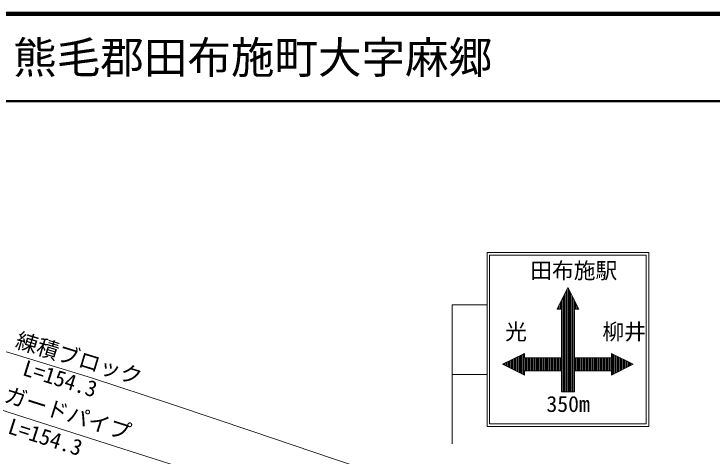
# Model space of a CAD drawing. Units: millimetres, scale not verified. Extents: x 40000 to 680000, y 20000 to 380000.
# Drawn here: x 405108 to 485277, y 329239 to 380000 of the extents above; entities that cross this region are included whole.
import ezdxf
from ezdxf.enums import TextEntityAlignment as Align

# ---------------------------------------------------------------- set-up
doc = ezdxf.new("R2010")
doc.units = ezdxf.units.MM
doc.header["$LTSCALE"] = 1000
for name, color, linetype, lineweight in [('M-STR-HTXT', 7, 'Continuous', 13), ('M-STR-STRC', 7, 'Continuous', 13), ('M-TTL', 2, 'Continuous', 140), ('M-TTL-LINE', 7, 'Continuous', 50)]:
    doc.layers.add(name, color=color, linetype=linetype, lineweight=lineweight)
doc.layers.add('M-TTL-TXT', color=7, linetype='Continuous')
doc.styles.add('ＭＳ ゴシック', font='')
doc.styles.get('ＭＳ ゴシック').set_extended_font_data('MS Gothic')

msp = doc.modelspace()

# ---------------------------------------------------------------- linework, layer by layer
at = {"layer": 'M-STR-HTXT'}
for points in [[(330181, 350409), (339999, 350368), (349799, 350122), (354190, 349891), (358572, 349557), (362767, 349127), (367131, 348573), (376751, 347087), (386407, 345362), (395990, 343321), (400194, 342278), (404629, 341071), (414007, 338226), (423324, 335159), (432531, 332064), (441823, 328936), (451112, 325808), (460398, 322680), (469682, 319551), (478964, 316421), (485995, 314051)], [(397011, 336664), (406346, 333681), (415680, 330695), (424824, 327761), (434152, 324757), (443477, 321745), (452801, 318725), (462122, 315700), (471442, 312671), (480762, 309640), (483900, 308619)]]:
    msp.add_lwpolyline(points, dxfattribs=at)
at = {"layer": 'M-STR-STRC'}
for p, q in [((459434, 332624), (459434, 352601)), ((459434, 352601), (478013, 352601)), ((459734, 352301), (477713, 352301)), ((459734, 332923), (459734, 352301)), ((459734, 352301), (477713, 352301)), ((477713, 352301), (477713, 332923)), ((477713, 352301), (477713, 332923)), ((478013, 352601), (478013, 332624)), ((467475, 346108), (468724, 348605)), ((468724, 348605), (467475, 346108)), ((468515, 336619), (468515, 348187)), ((468645, 336619), (468645, 348447)), ((468724, 348605), (469973, 346108)), ((469972, 346108), (468724, 348605)), ((468775, 336619), (468775, 348504)), ((468905, 336619), (468905, 348244)), ((469035, 336619), (469035, 347984)), ((467995, 336619), (467995, 347147)), ((468125, 336619), (468125, 347407)), ((468255, 336619), (468255, 347667)), ((468385, 336619), (468385, 347927)), ((469165, 336619), (469165, 347724)), ((469295, 336619), (469295, 347464)), ((469425, 336619), (469425, 347204)), ((459434, 346608), (455439, 346608)), ((455439, 330626), (455439, 346608)), ((467605, 346108), (467605, 346367)), ((467735, 346108), (467735, 346627)), ((467865, 346108), (467865, 346887)), ((469555, 346108), (469555, 346944)), ((469685, 346108), (469685, 346684)), ((469815, 346108), (469815, 346424)), ((467975, 346108), (467475, 346108)), ((467475, 346108), (467974, 346108)), ((467974, 340531), (467975, 346108)), ((467974, 346108), (467974, 340531)), ((469973, 346108), (469473, 346108)), ((469473, 346108), (469473, 340531)), ((469473, 340531), (469473, 346108)), ((469473, 346108), (469972, 346108)), ((469945, 346108), (469945, 346164)), ((463729, 341031), (461232, 339782)), ((461233, 339782), (463729, 341031)), ((463149, 340740), (463149, 338824)), ((463279, 340805), (463279, 338759)), ((463409, 340870), (463409, 338694)), ((463539, 340935), (463539, 338629)), ((463669, 341000), (463669, 338564)), ((463729, 341031), (463729, 340531)), ((463729, 340531), (463729, 341031)), ((473718, 340531), (473718, 341031)), ((473718, 341031), (476216, 339782)), ((476215, 339782), (473718, 341031)), ((473718, 341031), (473718, 340531)), ((473845, 338597), (473845, 340968)), ((473975, 338662), (473975, 340903)), ((474105, 338727), (474105, 340838)), ((474235, 338792), (474235, 340773)), ((461589, 339960), (461589, 339604)), ((461719, 340025), (461719, 339539)), ((461849, 340090), (461849, 339474)), ((461979, 340155), (461979, 339409)), ((462109, 340220), (462109, 339344)), ((462239, 340285), (462239, 339279)), ((462369, 340350), (462369, 339214)), ((462499, 340415), (462499, 339149)), ((462629, 340480), (462629, 339084)), ((462759, 340545), (462759, 339019)), ((462889, 340610), (462889, 338954)), ((463019, 340675), (463019, 338889)), ((463729, 340531), (467974, 340531)), ((467974, 340531), (463729, 340531)), ((463799, 340531), (463799, 339033)), ((463929, 340531), (463929, 339033)), ((464059, 340531), (464059, 339033)), ((464189, 340531), (464189, 339033)), ((464319, 340531), (464319, 339033)), ((464449, 340531), (464449, 339033)), ((464579, 340531), (464579, 339033)), ((464709, 340531), (464709, 339033)), ((464839, 340531), (464839, 339033)), ((464969, 340531), (464969, 339033)), ((465099, 340531), (465099, 339033)), ((465229, 340531), (465229, 339033)), ((465359, 340531), (465359, 339033)), ((465489, 340531), (465489, 339033)), ((465619, 340531), (465619, 339033)), ((465749, 340531), (465749, 339033)), ((465879, 340531), (465879, 339033)), ((466009, 340531), (466009, 339033)), ((466139, 340531), (466139, 339033)), ((466269, 340531), (466269, 339033)), ((466399, 340531), (466399, 339033)), ((466529, 340531), (466529, 339033)), ((466659, 340531), (466659, 339033)), ((466789, 340531), (466789, 339033)), ((466919, 340531), (466919, 339033)), ((467049, 340531), (467049, 339033)), ((467179, 340531), (467179, 339033)), ((467309, 340531), (467309, 339033)), ((467439, 340531), (467439, 339033)), ((467569, 340531), (467569, 339033)), ((467699, 340531), (467699, 339033)), ((467829, 340531), (467829, 339033)), ((467959, 340531), (467959, 339033)), ((469473, 340531), (473718, 340531)), ((473718, 340531), (469473, 340531)), ((469555, 339033), (469555, 340531)), ((469685, 339033), (469685, 340531)), ((469815, 339033), (469815, 340531)), ((469945, 339033), (469945, 340531)), ((470075, 339033), (470075, 340531)), ((470205, 339033), (470205, 340531)), ((470335, 339033), (470335, 340531)), ((470465, 339033), (470465, 340531)), ((470595, 339033), (470595, 340531)), ((470725, 339033), (470725, 340531)), ((470855, 339033), (470855, 340531)), ((470985, 339033), (470985, 340531)), ((471115, 339033), (471115, 340531)), ((471245, 339033), (471245, 340531)), ((471375, 339033), (471375, 340531)), ((471505, 339033), (471505, 340531)), ((471635, 339033), (471635, 340531)), ((471765, 339033), (471765, 340531)), ((471895, 339033), (471895, 340531)), ((472025, 339033), (472025, 340531)), ((472155, 339033), (472155, 340531)), ((472285, 339033), (472285, 340531)), ((472415, 339033), (472415, 340531)), ((472545, 339033), (472545, 340531)), ((472675, 339033), (472675, 340531)), ((472805, 339033), (472805, 340531)), ((472935, 339033), (472935, 340531)), ((473065, 339033), (473065, 340531)), ((473195, 339033), (473195, 340531)), ((473325, 339033), (473325, 340531)), ((473455, 339033), (473455, 340531)), ((473585, 339033), (473585, 340531)), ((473715, 339033), (473715, 340531)), ((474365, 338857), (474365, 340708)), ((474495, 338922), (474495, 340643)), ((474625, 338987), (474625, 340578)), ((474755, 339052), (474755, 340513)), ((474885, 339117), (474885, 340448)), ((475015, 339182), (475015, 340383)), ((475145, 339247), (475145, 340318)), ((475275, 339312), (475275, 340253)), ((475405, 339377), (475405, 340188)), ((475535, 339442), (475535, 340123)), ((475665, 339507), (475665, 340058)), ((475795, 339572), (475795, 339993)), ((475925, 339637), (475925, 339928)), ((461232, 339782), (463729, 338534)), ((463729, 338534), (461233, 339782)), ((461329, 339830), (461329, 339734)), ((461459, 339895), (461459, 339669)), ((476216, 339782), (473718, 338534)), ((473718, 338534), (476215, 339782)), ((476055, 339702), (476055, 339863)), ((476185, 339767), (476185, 339798)), ((459434, 338617), (455439, 338617)), ((467974, 339033), (463729, 339033)), ((463729, 339033), (463729, 338534)), ((463729, 338534), (463729, 339033)), ((463729, 339033), (467974, 339033)), ((467975, 336619), (467974, 339033)), ((467974, 339033), (467974, 336619)), ((473718, 339033), (469473, 339033)), ((469473, 339033), (469473, 336619)), ((469473, 336619), (469473, 339033)), ((469473, 339033), (473718, 339033)), ((473718, 338534), (473718, 339033)), ((473718, 339033), (473718, 338534)), ((467974, 336619), (469473, 336619)), ((469473, 336619), (467975, 336619)), ((477713, 332923), (459734, 332923)), ((478013, 332624), (459434, 332624))]:
    msp.add_line(p, q, dxfattribs=at)
at = {"layer": 'M-TTL'}
msp.add_line((680000, 380000), (40000, 380000), dxfattribs=at)
at = {"layer": 'M-TTL-LINE'}
msp.add_line((40000, 370000), (680000, 370000), dxfattribs=at)

# ---------------------------------------------------------------- texts
at = {"layer": 'M-STR-HTXT', "style": 'ＭＳ ゴシック'}
for s, rotation, p in [('練積ブロック', 343, (404991, 341220)), ('L=154.3', 342.6, (405813, 338033)), ('ガードパイプ', 342.5, (403705, 335000)), ('L=154.3', 342.3, (404117, 331350))]:
    msp.add_text(s, height=1833, rotation=rotation, dxfattribs=at).set_placement(p, align=Align.BOTTOM_LEFT)
at = {"layer": 'M-STR-STRC', "style": 'ＭＳ ゴシック'}
for s, p in [('田布施駅', (464394, 349071)), ('光', (461517, 342046)), ('柳井', (472688, 342046)), ('350m', (466256, 333752))]:
    msp.add_text(s, height=1833, dxfattribs=at).set_placement(p, align=Align.BOTTOM_LEFT)
at = {"layer": 'M-TTL-TXT', "style": 'ＭＳ ゴシック'}
msp.add_text('熊毛郡田布施町大字麻郷', height=3666, dxfattribs=at).set_placement((405024, 375000), align=Align.MIDDLE_LEFT)

doc.saveas('drawing.dxf')
